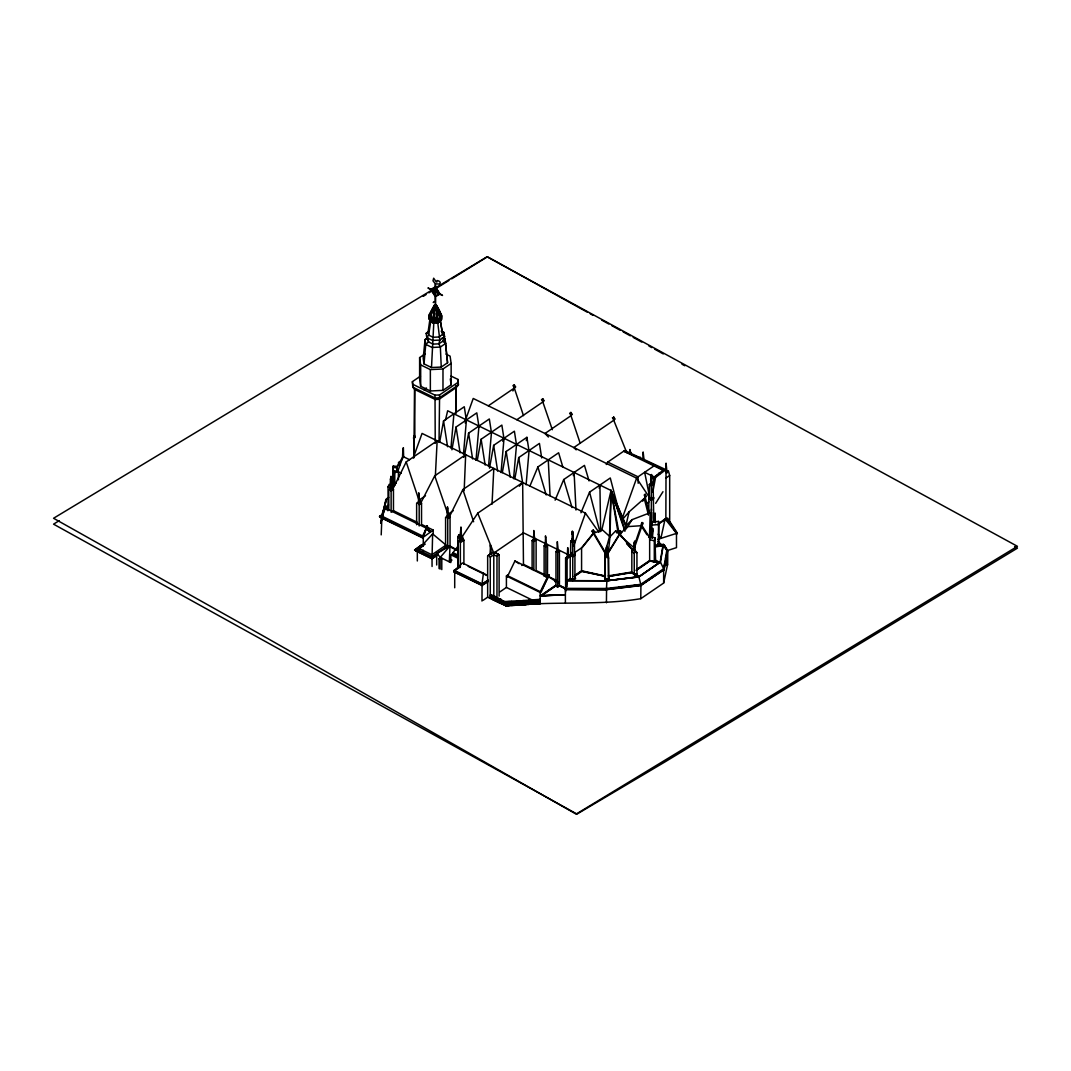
<?xml version="1.0" encoding="UTF-8"?>
<svg xmlns="http://www.w3.org/2000/svg" width="1071" height="1071" viewBox="0 0 1071 1071"><rect width="100%" height="100%" fill="white"/><g stroke="black" fill="none" stroke-linecap="round" stroke-linejoin="round"><path stroke-width="1.5" d="M651.409 510.84L651.436 508.993M636.91 569.236L649.655 560.535L649.655 537.615L650.86 535.781L651.436 512.219L632.037 519.676L625.718 526.048L625.451 529.101M442.203 337.874L445.014 338.623L447.571 362.748L441.252 367.072L431.493 367.54L433.782 323.201L430.716 321.702L430.381 319.386L432.979 317.605L436.981 317.418L440.061 318.917L442.644 334.42L444.599 336.803L442.684 341.247L438.896 343.831L433.059 344.112L428.574 341.93L426.794 337.66L426.164 333.402L428.132 331.742L430.181 317.418L435.388 304.539L441.493 315.811L441.654 319.305L440.168 320.175L430.609 319.774L429.123 318.77L429.27 315.289L435.388 304.539L440.061 317.833L439.712 321.849C425.923 319.801 430.89 312.478 435.107 304.74M650.217 512.688L649.535 535.513L650.86 535.781M436.914 321.487L436.526 322.652M432.068 556.692L417.329 549.503L419.216 548.553L431.908 554.751L446.045 545.099L432.63 533.894L432.068 556.692L447.919 545.862M456.915 550.253L450.061 546.906L450.061 517.092L448.99 514.87L445.59 517.641L445.59 547.455L449.994 546.009L449.351 561.847L451.962 560.066M464.171 490.572L465.671 454.693L434.732 475.832L421.532 501.482L418.962 500.224L406.204 461.922L437.155 440.783L435.335 476.501M492.031 504.173L493.811 468.429L462.873 489.567L450.061 515.392L447.919 514.348L434.732 475.832M433.849 313.147L434.451 309.372M432.804 320.376L433.22 317.913M433.072 318.823L433.153 323.188L437.905 315.584L435.629 304.191M450.945 448.133L453.917 413.834M463.475 454.251L466.434 419.939L465.202 423.005M475.993 460.356L478.965 426.057M488.523 466.474L491.495 432.162M501.054 472.579L504.026 438.28L502.794 441.332M513.571 478.697L516.543 444.385M526.102 484.802L529.074 450.503M652.453 530.828L652.788 528.351L652.761 530.814M431.493 367.54L424.022 363.899L425.749 344.367L425.053 339.587L427.731 337.767M463.904 564.283L463.904 540.199L462.806 537.977L459.272 540.386L460.369 542.609L460.369 566.693L454.706 570.575L462.404 562.944L483.476 573.239L481.99 583.882L454.224 570.334M435.228 304.177L433.929 312.116M606.4 579.398L604.874 579.465L606.4 579.398L606.24 580.75L568.232 580.656L570.281 578.969L572.798 580.201L575.676 578.246L572.798 580.495L570.281 579.264M606.976 579.063L606.427 589.679L565.381 589.586L567.095 580.683L570.214 578.541L570.214 554.724L572.744 555.956L575.181 554.189L574.484 554.229L574.484 540.721L572.597 539.797L570.776 541.056L570.482 554.858M638.062 577.015L631.595 572.677L608.756 576.372L631.595 572.396L638.062 577.015L607.284 580.696L607.444 579.344L609.118 579.558L607.444 579.344M430.716 321.702L428.614 335.103L426.794 337.66L432.443 340.417L439.82 340.069L444.599 336.803L443.983 332.532L442.149 331.059M655.345 546.491L662.909 545.835L660.151 562.141C656.643 562.395 655.586 559.182 655.452 560.615M663.645 583.066L667.514 564.765L667.514 550.199L664.074 544.764L666.818 550.4L663.645 568.741L663.645 583.066L640.779 598.689C598.02 605.811 554.55 600.858 511.536 605.691C514.254 596.293 503.932 605.396 500.92 599.412M663.645 569.745L665.037 561.686M665.6 558.46L666.149 555.233M565.381 589.385L606.494 589.679L640.846 585.569L663.926 569.759L667.407 551.445M667.514 550.199L667.407 565.368M606.427 589.478L640.779 585.368L664.154 569.384L667.407 551.043L663.337 545.567L663.431 544.389L654.729 545.152M433.313 316.989L435.388 304.539L436.7 317.136M439.672 442.069L443.555 420.916L464.279 406.752L466.273 419.645M451.895 449.807L456.072 427.021L476.796 412.857L479.058 427.369M464.72 454.291L468.603 433.139L489.327 418.975L491.335 431.867M477.251 460.41L481.133 439.244L501.857 425.093L503.865 437.985M489.487 468.147L493.651 445.362L514.388 431.198L516.637 445.71M502.312 472.632L506.181 451.467L526.905 437.316L528.913 450.208M514.83 478.737L518.712 457.585L539.436 443.421L541.685 457.933M526.316 440.569L526.905 437.316M413.888 457.826L414.504 389.001M652.922 485.029L654.448 476.89L663.779 469.794M652.801 492.098L655.559 477.425L665.854 469.66L624.741 450.503L607.793 462.083L606.253 464.519M652.922 485.15L654.448 477.064L659.776 473.422M654.301 540.801L654.957 537.816L650.258 536.705L649.655 539.69L654.301 540.801L654.301 561.646L649.655 560.535M381.945 519.676L380.687 522.876L386.47 499.099L386.47 499.97M380.687 522.876L385.895 499.367M382.695 516.45L383.806 511.59M445.429 420.274L447.651 410.769L611.046 490.491L625.959 525.245L625.718 526.048L611.046 490.491L601.795 530.065M573.346 475.631L574.096 472.472L575.984 510.024M599.184 488.242L599.921 485.069L600.63 531.497M433.086 317.926L435.469 305.088M625.959 525.245L629.132 511.804L645.264 497.587L649.374 513.183M658.571 521.416L658.826 524.522L651.998 525.111L651.717 522.019L658.571 521.416L658.304 545.206M413.888 436.312L414.089 455.978M402.12 459.646L403.057 456.541L409.564 459.713M633.657 547.455L641.087 525.714L646.951 534.764M619.413 535.031L626.803 526.678L642.011 525.66L634.367 548.071L634.367 550.133L636.937 552.663L636.937 573.507L634.246 574.417L631.836 572.048L631.836 549.128L619.748 533.679L608.301 552.234M434.839 304.74L429.846 317.431L430.355 321.822C446.138 320.979 441.011 312.786 435.937 304.351M397.716 471.468L403.057 456.541L396.779 466.983L397.716 471.468L401.223 473.168M413.272 457.919L422.054 433.42L585.449 513.143L598.783 532.1M465.135 421.05L473.221 398.466L636.616 478.175L649.936 498.229M570.214 555.621L571.352 552.475M573.601 546.183L585.449 513.143M621.97 519.074L636.616 478.175M457.799 568.594L457.799 537.214L458.709 534.911L462.618 536.812M392.829 485.591L392.829 467.197L393.311 465.992L397.421 466.554L396.779 466.983M625.544 529.743L626.803 526.678M391.049 478.643L391.009 476.247L390.46 479.299M381.062 517.052L385.533 508.23L426.526 528.231L429.873 531.711L426.847 528.003L427.383 525.981L427.383 528.271L430.85 531.671L427.53 530.051M422.054 537.053L426.526 528.231M529.891 486.087L537.896 466.943L558.62 452.779L562.77 466.782M555.113 500.17L563.721 479.54L584.458 465.39L589.063 480.933M580.951 512.768L589.559 492.151L610.283 477.987L618.931 511.175M388.157 510.278L385.841 508.002L385.306 505.458L381.209 516.316L381.972 515.794L380.981 515.312L379.536 516.717L423.139 537.347L423.273 538.231L380.781 517.654L380.781 516.691M385.841 505.713L381.745 516.583L380.218 515.834M426.847 525.714L423.273 536.839L427.383 525.981M572.53 531.417L572.824 531.752M650.699 482.793L650.699 478.857M499.113 596.145L499.113 554.872L494.869 552.355L493.798 554.778L490.264 557.188L490.264 598.461L487.653 597.19L483.115 600.296M496.971 597.605L496.971 556.331L498.042 553.908M388.05 510.613L388.05 486.836L389.175 484.387L392.227 485.873L396.203 483.155M390.955 478.71L391.263 485.391L390.152 486.154L390.46 479.045M573.079 534.978L573.119 533.92M651.811 478.094L651.77 478.898M434.732 304.512L428.882 315.169L428.721 318.877L430.542 320.095L441.292 320.269L441.881 315.717L436.031 304.566M507.132 577.215L514.937 560.99L547.897 577.068L541.993 589.345M435.161 304.432C430.007 312.237 425.963 320.216 439.913 322.224L440.368 317.873L435.616 304.659L436.258 304.967M636.937 552.663L633.095 548.593L631.836 551.204L634.246 553.573L634.246 574.417M406.204 461.922L393.459 487.774L392.281 487.211L388.773 489.916L388.773 509.515M512.902 390.942L514.308 388.063L523.491 415.642M545.822 544.684L546.692 544.148L547.562 545.527L547.482 577.149L540.507 591.286L541.31 591.674L549.115 574.98L547.482 575.14L548.285 575.542M433.22 302.571L433.875 301.62M634.246 553.573L635.585 551.043M642.72 501.174L644.247 498.497L648.517 515.151M626.99 527.883L632.037 519.676M655.666 503.357L662.962 491.709M461.708 537.441L477.746 513.183L522.661 482.499L523.465 564.323L521.778 565.488M651.623 477.438L651.556 474.493L651.543 477.532M654.301 561.646L655.599 559.825L654.957 537.816M636.268 570.374L649.789 561.137L659.736 562.275L638.932 576.774C633.563 575.381 639.133 572.53 636.228 574.337M654.555 562.275L655.198 561.084M652.48 530.48L652.4 531.296M605.369 558.286L606.976 556.157L606.601 552.984L604.995 555.073L605.369 579.13L608.582 579.009L608.582 558.165L608.221 555.032L606.601 552.984M387.059 498.336L387.22 498.631M435.147 443.367L437.155 440.783M385.64 508.658L388.532 504.936M458.348 556.947L452.966 554.309L452.966 552.649L457.732 546.518M463.636 457.277L465.671 454.693M456.889 549.851L449.994 546.009L439.056 558.767L439.056 568.594M608.582 579.009L608.221 552.957L620.029 533.853L615.678 530.895L610.028 536.758L602.705 530.118L593.294 533.251L581.58 547.857L581.58 570.776L575.02 575.261M420.448 376.162L412.389 381.664L412.777 387.167L414.825 389.536L435.228 399.483L439.03 399.309L456.259 387.528L458.388 384.958L458 379.455L451.052 376.068M622.371 519.542L629.132 511.804M519.315 486.221L522.661 482.499M432.63 533.894L419.216 548.553L423.058 545.915M664.355 569.183L640.846 584.967L606.494 589.077L565.381 588.782M640.846 585.569L640.953 584.86M458.174 567.951L458.174 541.538L459.272 540.386M462.806 537.977L461.708 539.128L457.799 537.214M573.025 533.974L572.262 531.176L572.075 541.042L573.199 540.279M567.697 547.669L568.567 557.295L567.242 556.652L567.697 547.857M388.693 497.372L386.417 499.407L383.19 511.108M572.088 538.633L571.954 540.346L573.28 540.989L573.052 534.898M416.632 524.736L416.632 503.517L417.918 502.446L419.189 504.762L419.189 525.995M573.092 533.144L572.811 532.126M487.653 597.19L487.653 555.916L492.486 552.449L493.798 554.778L496.971 556.331M565.608 591.982L565.608 558.004L569.477 555.26L570.214 556.585L567.095 558.714L567.095 586.694M569.477 555.26L565.608 558.004M658.759 523.545L665.131 518.9L669.375 522.367L676.484 533.304L676.484 547.629L667.126 550.655M649.106 498.202L649.401 484.4L651.248 483.369L653.109 484.065L653.792 521.805M570.776 554.658L572.65 555.568L574.792 554.015M649.401 498.002L651.275 498.912L653.417 497.359M651.369 518.484L651.369 499.314L653.792 497.546M433.782 323.201L437.798 323L440.395 321.233L440.061 318.917M426.164 333.402L428.561 331.769M445.951 354.099L450.088 356.121L451.145 363.417L451.145 384.784L442.979 390.366L430.355 390.982L420.675 386.27L419.618 378.973L419.618 357.607L425.067 353.872M419.618 357.607L420.675 364.89L430.355 369.602L442.979 369L451.145 363.417M423.888 389.737L426.445 387.983M412.389 381.664L412.777 384.302L435.013 395.159L439.592 394.931L458.388 382.093M488.322 405.829L514.308 388.063M391.076 479.54L391.772 488.965L390.446 488.322L391.236 479.393M388.773 489.916L391.116 488.322L388.05 486.836M391.116 510.653L391.116 491.067L393.459 489.46L392.227 485.873M516.838 419.738L542.836 401.973L552.328 429.712M379.536 516.717L380.888 515.794M380.781 517.654L381.597 517.106M381.892 517.253L381.209 534.871M391.116 512.286L393.459 510.693L393.459 489.46M418.962 500.224L425.508 495.753M416.632 503.517L420.247 500.853L421.532 503.169L421.532 524.388L433.179 530.078L433.179 534.375M419.189 504.762L421.532 503.169M447.919 514.348L453.153 510.773M445.59 517.641L447.919 516.035M447.732 546.505L447.732 518.685L450.061 517.092M422.59 537.722L433.179 530.078M414.611 550.039L421.827 544.737L414.611 550.039L432.082 558.567L437.972 554.55M436.687 553.921L437.169 555.314L432.028 558.821L416.191 551.083L416.191 549.932L422.657 545.527M417.329 549.503L425.254 544.081M416.057 550.748L416.806 550.24M416.191 551.083L419.096 549.115M419.712 549.41L417.329 551.03L417.329 560.963M430.796 557.937L431.546 557.429M432.068 566.492L432.028 557.67L437.169 554.162M431.546 558.58L437.972 554.162L436.687 553.533L436.687 564.993M458.174 541.538L460.53 539.931M460.369 542.609L463.904 540.199M440.127 569.116L440.127 559.29L441.788 558.165L441.788 569.625M450.061 546.906L449.994 546.009L436.687 553.533L440.716 557.643L450.824 562.57L450.824 554.778L453.207 553.145M481.575 584.164L488.135 580.241L488.135 581.406L482.057 585.556L453.809 571.767L453.809 570.615L459.887 566.465L459.887 567.617M453.809 571.767L481.99 585.034M630.913 453.756L631.047 452.979L630.458 453.689M487.653 555.916L491.187 553.506M493.798 596.052L493.798 553.091L523.465 532.822L572.744 556.853L575.181 555.193L575.181 554.189M663.779 470.691L623.764 451.172L639.267 457.839L640.257 457.17M532.113 569.585L532.113 540.641L535.246 538.566L536.116 539.945L536.116 570.495L544.429 574.551M533.853 570.441L533.853 541.498L536.116 539.945M638.182 483.289L638.021 476.823L653.993 465.912M481.99 601.072L482.057 584.391L488.135 580.241M481.575 585.315L488.135 581.406M544.122 576.385L544.122 545.835L546.692 544.148M545.875 577.242L545.875 546.679L547.562 545.527M651.074 475.109L651.034 474.721M650.82 477.023L650.699 484.4L651.811 483.637L651.811 477.653M499.862 591.915L506.409 587.444L506.409 575.984L508.377 574.632M572.155 534.362L572.409 532.14M665.787 472.431L668.331 470.691L669.683 475.511L669.683 520.332M653.109 484.065L651.275 485.324L651.275 498.912M653.109 484.507L651.275 485.752L649.401 484.842M555.969 585.596L555.969 551.565L557.67 550.4M572.597 540.239L570.776 541.484L572.65 542.408L574.484 541.15L572.597 539.797L572.65 555.568M555.969 551.565L558.54 549.918L559.41 551.311L559.41 585.302L557.71 586.453L555.541 585.395L540.172 595.891L565.381 594.673M665.854 478.121L669.683 475.511M490.264 598.461L492.62 596.855M557.71 586.453L557.71 552.462L559.41 551.311M575.14 552.261L582.45 547.268L593.856 533.063L605.222 552.208M646.402 503.571L648.839 501.911M653.792 498.537L651.369 500.211L648.839 498.979M541.337 590.71L540.092 591.567L507.132 575.488M554.738 581.566L556.103 581.566L548.312 576.586M535.768 601.755L540.172 603.91L540.172 592.45L541.31 591.674M557.71 583.012L559.41 581.861M541.109 595.61L565.127 594.74L541.109 595.904L555.581 585.717L557.763 586.774L559.45 585.623L566.72 589.17M541.109 595.904L555.581 585.998L557.763 587.069L559.45 585.623M568.232 580.375L570.281 578.969M574.377 576.171L581.74 571.138L604.486 576.131L604.874 579.746M574.377 576.466L581.74 571.432L604.486 576.131M570.214 578.541L572.744 579.772L574.926 578.273L574.926 555.367M657.728 524.482L667.608 518.136L677.341 533.117L676.484 533.88M636.268 570.08L649.789 560.843L654.555 561.98M638.932 576.774L659.736 562.275M565.381 602.692L565.381 588.381L606.427 588.474L640.779 584.364L663.645 568.741L660.472 562.181L663.431 544.389L667.407 550.802L666.711 551.003M435.616 303.053L435.616 296.613L439.846 294.15L442.524 295.462L439.846 293.695L435.616 287.108L435.616 283.828L438.963 284.043C441.225 283.561 440.449 280.91 437.088 280.522L436.901 282.021L436.178 281.847L433.675 278.219L433.005 280.816L435.161 283.614L435.161 286.881L430.93 289.344L427.972 287.912L430.93 289.799L435.161 296.386L435.161 302.825M59.24 520.653L53.55 524.161L576.559 813.84L1017.45 546.33L487.251 256.893L451.708 278.795M423.273 296.319L426.111 294.565M428.949 292.811L448.869 280.548M534.375 539.101L535.246 538.566M532.113 540.641L532.983 540.105L533.853 541.498M544.122 545.835L544.992 545.3L545.875 546.679M606.574 589.278L641.275 584.619L606.574 589.278L565.381 589.184M428.079 338.556L425.053 339.587L423.192 358.263L424.022 363.899M445.59 547.455L449.994 546.009M666.711 565.327L667.447 550.199M657.755 539.369L677.341 533.117M523.384 600.711L511.536 601.112M540.172 599.332L523.424 600.536M398.586 465.617L398.586 462.431L400.42 462.016M677.341 533.693L666.751 518.324M669.375 522.367L670.232 522.179M669.375 522.929L670.232 522.755M397.542 470.651L394.101 471.186L394.784 472.539L398.412 471.802L398.412 479.768M414.102 437.731L414.825 437.597L414.825 389.536M608.221 575.877L631.836 572.048M638.062 576.734L607.284 580.696M655.198 545.701L663.966 545.367L655.198 546.277M655.345 546.772L662.909 545.835M520.921 601.313L520.707 604.847L521.363 601.286M521.805 601.259L521.135 604.82M538.111 600.242L537.883 603.776L538.552 600.215M538.994 600.188L538.311 603.749M521.577 604.794L522.246 601.233L522.019 604.767M538.753 603.723L539.436 600.162L539.195 603.696M567.095 580.683L606.721 580.777L638.878 576.934L660.472 562.181L654.957 560.735M666.818 550.4L667.514 550.44M666.818 564.725L667.514 564.765M392.829 467.197L396.966 467.947L396.966 471.28M581.58 570.776L604.995 575.917L605.369 579.13M648.624 537.347L649.655 537.615L642.011 525.66M655.198 561.378L659.736 562.57M441.158 331.153L443.983 332.532M630.913 453.314L629.895 449.485L629.721 453.328M639.267 457.839L664.877 470.33M665.747 472.311L667.072 472.954L666.055 463.141L665.854 518.926M658.893 473.128L660.004 473.663M654.448 476.89L655.559 477.425M654.448 477.064L644.662 472.284L649.521 496.475M607.793 462.083L638.021 476.823M650.579 483.69L651.904 484.333L651.77 482.499M649.401 484.4L651.275 485.324L651.248 483.369M651.369 499.314L648.839 498.082L648.839 513.049M663.833 569.236L663.833 569.839M461.24 530.895L461.226 536.116L460.115 536.879L460.972 526.986L460.369 539.489L461.695 540.145L461.333 533.331M461.24 531.497L461.333 533.077M523.465 564.323L533.01 568.982M548.941 576.76L555.849 580.121M547.482 577.149L548.285 577.537M499.113 554.872L494.869 552.355M559.41 585.302L566.077 588.555M559.45 585.904L566.72 589.452M393.459 510.693L417.462 522.407M385.841 508.002L385.306 505.458M506.409 575.984L540.172 592.45M382.186 516.276L423.179 536.29M380.085 516.342L417.302 534.496M379.536 516.302L422.59 537.307M452.966 552.649L458.348 555.273M450.824 554.778L457.397 557.991M468.214 566.385L486.877 575.488M421.827 545.112L423.273 545.822L423.273 538.231M506.409 587.444L532.836 600.322M439.056 558.767L440.127 559.29M416.191 549.932L432.028 557.67M414.611 549.664L432.068 558.219M453.809 570.615L482.057 584.391M495.739 597.029L495.163 596.761M500.92 599.559L490.558 594.512M492.339 595.677L492.138 599.104M494.561 596.761L494.374 600.202M497.921 598.408L497.72 601.835M500.144 599.492L499.956 602.919M501.268 600.041L501.067 603.468M503.504 601.126L503.303 604.553M503.946 601.34L503.745 604.767M491.562 599.104L500.626 603.522L500.626 598.943M601.688 320.095L608.85 324.031M611.715 325.597L620.296 330.31M623.161 331.876L630.324 335.812M633.189 337.378L641.783 342.091M1014.585 546.558L1017.45 548.138L664.716 762.07L576.559 814.335L261.538 634.983L53.55 518.27L487.251 256.665L587.363 312.223M648.946 346.027L651.824 347.606M654.689 349.186L663.297 353.925M681.946 364.194L684.811 365.76M590.228 313.803L593.093 315.383M483.476 573.239L487.332 575.422M514.937 560.99L519.047 563.681M442.684 341.247L445.71 343.403L440.355 347.058L432.095 347.459L425.749 344.367L428.574 341.93L428.253 339.681M620.604 536.062L634.367 548.071L631.836 549.128L626.562 543.707M636.228 574.056L638.932 576.493M635.585 573.962L638.878 576.934L640.779 584.364M573.199 538.673L573.092 532.97M658.089 541.484L660.874 544.095M576.185 449.847L573.828 447.544L613.75 420.274L626.709 452.511M430.047 320.952L430.569 321.461C446.005 320.577 440.315 312.893 435.696 304.766M548.406 437.008L544.978 433.474L570.977 415.709L580.201 443.3M385.533 508.23L387.756 510.546M458.709 534.911L459.606 535.982M633.095 548.593L634.367 550.133M606.976 556.157L608.582 558.165M676.484 533.304L665.131 518.9L660.874 538.365L658.17 534.201M398.586 462.431L400.139 464.694M556.84 551.083L557.71 552.462M615.678 530.895L617.083 533.144M593.294 533.251L604.995 552.997L604.995 575.917M650.713 478.376L651.007 477.291M566.345 557.402L567.095 558.714M488.965 554.872L490.264 557.188M389.951 488.804L391.116 491.067M446.661 516.476L447.732 518.685M434.25 317.284L436.794 323.335L436.848 318.984M477.746 513.183L493.798 553.091M655.198 514.093L655.278 515.459M655.224 515.941L655.318 522.849L655.064 515.245M606.574 588.876L606.427 602.799M624.768 529.074L611.046 490.491L609.466 536.745L604.995 552.997L608.221 552.957L610.028 536.758L611.046 490.491L615.705 504.066M624.915 531.283L611.046 490.491L611.046 493.731M462.873 489.567L473.623 521.764M658.089 543.452L659.013 546.29M563.721 479.54L572.034 507.534M537.896 466.943L546.197 494.936M434.036 316.561L434.224 317.578M651.717 522.019L651.998 537.588M589.559 492.151L599.854 531.658M435.522 304.686L437.758 315.677L433.246 322.759L432.952 321.313M650.887 475.43L650.94 476.582L651.034 474.895M619.118 533.438L611.046 490.491L617.954 532.193M655.091 513.009L655.265 514.776M440.395 321.233L442.644 334.42L438.882 336.99L433.072 337.271L428.614 335.103L428.132 331.742M518.712 457.585L522.715 483.369M506.181 451.467L510.198 477.251M493.651 445.362L497.667 471.146M481.133 439.244L485.136 465.028M468.603 433.139L472.606 458.924M456.072 427.021L460.088 452.805M443.555 420.916L447.558 446.701M450.302 378.96L451.145 384.784M447.571 362.748L445.014 338.623M414.504 435.402L414.825 437.597M413.754 437.035L414.089 439.699M413.553 437.557L413.701 439.097M433.795 315.41L433.969 316.695M608.756 576.091L609.118 579.558M436.232 313.669L437.022 320.564M437.798 323L439.82 340.069L438.896 343.831L440.355 347.058L441.252 367.072M651.436 512.219L651.998 523.036M548.258 459.861L550.066 495.779M433.755 314.071L433.889 315.517M658.826 524.522L658.826 544.791M652.895 530.881L652.266 538.365L652.453 531.484M644.032 459.941L643.149 451.975L642.975 459.419M640.927 584.766L640.779 598.689M572.744 555.956L572.744 579.772M558.339 551.471L557.322 541.658L557.014 550.815M549.115 574.98L549.115 576.974M534.442 599.68L534.442 604.272M528.713 600.041L528.713 604.62M522.983 600.403L522.983 604.981M517.266 600.751L517.266 605.343M505.807 601.474L505.807 606.052M495.445 596.413L495.445 600.992M491.107 598.609L490.906 594.981L490.906 598.502M490.705 598.408L490.505 594.78L490.505 598.314M458 379.455L458.388 384.958L439.592 397.796L435.013 398.024L412.777 387.167L412.777 384.302M456.259 387.528L456.259 412.389M455.938 385.332L455.938 413.513M454.706 571.727L454.706 587.765M442.979 369L442.979 390.366M439.592 394.931L439.03 442.403M435.013 395.159L435.228 440.917M433.755 312.893L433.849 314.272M430.355 369.602L430.355 390.982M423.273 550.28L423.273 553.587M420.675 364.89L420.675 386.27M394.784 472.539L394.784 485.27M394.101 471.186L394.101 485.498M393.311 465.992L393.311 486.047M402.87 449.726L402.509 457.558L403.633 456.795L403.365 447.665L402.87 449.726M634.072 542.984L633.617 550.762L635.049 550.186L634.715 541.002L634.072 542.984M418.828 494.574L418.413 501.964L419.738 502.607L418.721 492.807L418.828 494.574M447.571 508.605L447.156 515.994L448.481 516.637L447.464 506.824L447.571 508.605M490.478 546.585L490.049 553.975L491.375 554.617L490.357 544.818L490.478 546.585M533.867 532.274L533.452 539.65L534.764 540.306L533.76 530.493L533.867 532.274M545.594 537.655L545.179 545.045L546.491 545.688L545.487 535.875L545.594 537.655M606.467 547.629L605.918 555.247L607.645 555.18C608.127 551.311 606.829 543.211 606.467 547.629M642.038 522.528L641.074 524.603L641.917 524.388L641.917 525.861L643.189 523.103L642.038 522.528M619.895 530.64L618.369 532.22L619.707 532.448L619.707 533.907L621.742 531.792L619.895 530.64M645.17 494.267L645.077 495.257L644.207 494.976L645.465 497.747L645.465 496.275L646.295 496.489L645.17 494.267M514.214 384.77L514.053 385.761L512.996 385.52L514.562 388.184L514.562 386.725L515.673 386.939L514.214 384.77M542.729 398.68L542.582 399.67L541.511 399.429L543.077 402.107L543.077 400.634L544.188 400.862L542.729 398.68M570.87 412.415L570.723 413.406L569.652 413.165L571.231 415.829L571.231 414.37L572.342 414.584L570.87 412.415M613.643 416.98L613.496 417.971L612.425 417.73L614.004 420.394L614.004 418.935L615.102 419.149L613.643 416.98M593.16 529.971L592.973 530.988L591.674 530.975L593.602 533.318L593.602 531.845L594.954 531.832L593.16 529.971M574.484 540.721L572.65 541.966L570.776 541.056L572.624 540.025L574.484 540.721M435.161 287.51L431.519 289.625L435.161 291.406L435.161 287.51M439.257 293.869L435.616 295.984L435.616 292.088L439.257 293.869M506.288 602.223L506.074 605.758L506.288 602.223M506.73 602.197L506.516 605.731L506.73 602.197M507.185 602.17L506.958 605.704L507.185 602.17M507.654 602.13L507.44 605.677L507.654 602.13M508.109 602.103L507.882 605.65L508.109 602.103M508.551 602.076L508.323 605.624L508.551 602.076M508.993 602.049L508.765 605.584L508.993 602.049M509.475 602.022L509.247 605.557L509.475 602.022M509.916 601.996L509.676 605.53L509.916 601.996M510.358 601.969L510.117 605.503L510.358 601.969M510.8 601.942L510.559 605.476L510.8 601.942M511.242 601.915L511.001 605.45L511.242 601.915M512.018 601.862L511.804 605.396L512.018 601.862M512.46 601.835L512.246 605.369L512.46 601.835M512.902 601.808L512.688 605.343L512.902 601.808M513.384 601.782L513.17 605.316L513.384 601.782M513.826 601.755L513.611 605.289L513.826 601.755M514.281 601.728L514.053 605.262L514.281 601.728M514.723 601.701L514.495 605.235L514.723 601.701M515.205 601.661L514.977 605.209L515.205 601.661M515.633 601.634L515.405 605.182L515.633 601.634M516.075 601.607L515.847 605.155L516.075 601.607M516.53 601.581L516.289 605.115L516.53 601.581M516.972 601.554L516.731 605.088L516.972 601.554M517.748 601.5L517.534 605.048L517.748 601.5M518.19 601.474L517.976 605.021L518.19 601.474M518.632 601.447L518.418 604.995L518.632 601.447M519.114 601.42L518.9 604.954L519.114 601.42M519.555 601.393L519.341 604.928L519.555 601.393M519.997 601.367L519.783 604.901L519.997 601.367M520.439 601.34L520.225 604.874L520.439 601.34M522.702 601.192L522.461 604.74L522.702 601.192M523.478 601.152L523.25 604.687L523.478 601.152M523.92 601.126L523.692 604.66L523.92 601.126M524.362 601.099L524.147 604.633L524.362 601.099M524.844 601.059L524.616 604.606L524.844 601.059M525.285 601.032L525.071 604.58L525.285 601.032M525.727 601.005L525.513 604.553L525.727 601.005M526.169 600.978L525.955 604.513L526.169 600.978M526.651 600.951L526.437 604.486L526.651 600.951M527.093 600.925L526.865 604.459L527.093 600.925M527.534 600.898L527.307 604.432L527.534 600.898M527.976 600.871L527.749 604.405L527.976 600.871M528.418 600.844L528.19 604.379L528.418 600.844M529.208 600.791L528.98 604.325L529.208 600.791M529.65 600.764L529.422 604.298L529.65 600.764M530.091 600.737L529.864 604.272L530.091 600.737M530.573 600.711L530.346 604.245L530.573 600.711M531.015 600.684L530.788 604.218L531.015 600.684M531.457 600.657L531.243 604.191L531.457 600.657M531.899 600.63L531.685 604.164L531.899 600.63M532.381 600.59L532.153 604.138L532.381 600.59M532.822 600.563L532.582 604.111L532.822 600.563M533.264 600.536L533.037 604.084L533.264 600.536M533.706 600.51L533.478 604.044L533.706 600.51M534.148 600.483L533.92 604.017L534.148 600.483M534.938 600.443L534.71 603.977L534.938 600.443M535.38 600.403L535.152 603.95L535.38 600.403M535.821 600.376L535.594 603.924L535.821 600.376M536.303 600.349L536.076 603.883L536.303 600.349M536.745 600.322L536.517 603.857L536.745 600.322M537.187 600.296L536.959 603.83L537.187 600.296M537.629 600.269L537.401 603.803L537.629 600.269M539.878 600.135L539.65 603.669L539.878 600.135M439.257 293.414L435.616 291.633L435.616 287.738L439.257 293.414M435.161 291.861L431.519 290.094L435.161 295.757L435.161 291.861M491.509 595.275L491.509 598.796L491.509 595.275M491.937 595.489L491.937 599.01L491.937 595.489M492.74 595.878L492.74 599.399L492.74 595.878M493.142 596.078L493.142 599.599L493.142 596.078M493.584 596.279L493.584 599.814L493.584 596.279M493.972 596.48L493.972 600.001L493.972 596.48M495.177 597.069L495.177 600.59L495.177 597.069M495.886 597.417L495.886 600.938L495.886 597.417M496.288 597.605L496.288 601.126L496.288 597.605M496.69 597.805L496.69 601.326L496.69 597.805M497.118 598.02L497.118 601.541L497.118 598.02M497.52 598.207L497.52 601.728L497.52 598.207M498.323 598.595L498.323 602.13L498.323 598.595M498.765 598.809L498.765 602.33L498.765 598.809M499.153 599.01L499.153 602.531L499.153 599.01M499.555 599.198L499.555 602.732L499.555 599.198M501.871 600.336L501.871 603.857L501.871 600.336M502.299 600.536L502.299 604.071L502.299 600.536M502.701 600.737L502.701 604.258L502.701 600.737M503.102 600.938L503.102 604.459L503.102 600.938M504.334 601.541L504.334 605.061L504.334 601.541M504.736 601.728L504.736 605.249L504.736 601.728M505.137 601.929L505.137 605.45L505.137 601.929M505.539 602.116L505.539 605.65L505.539 602.116"/></g></svg>
